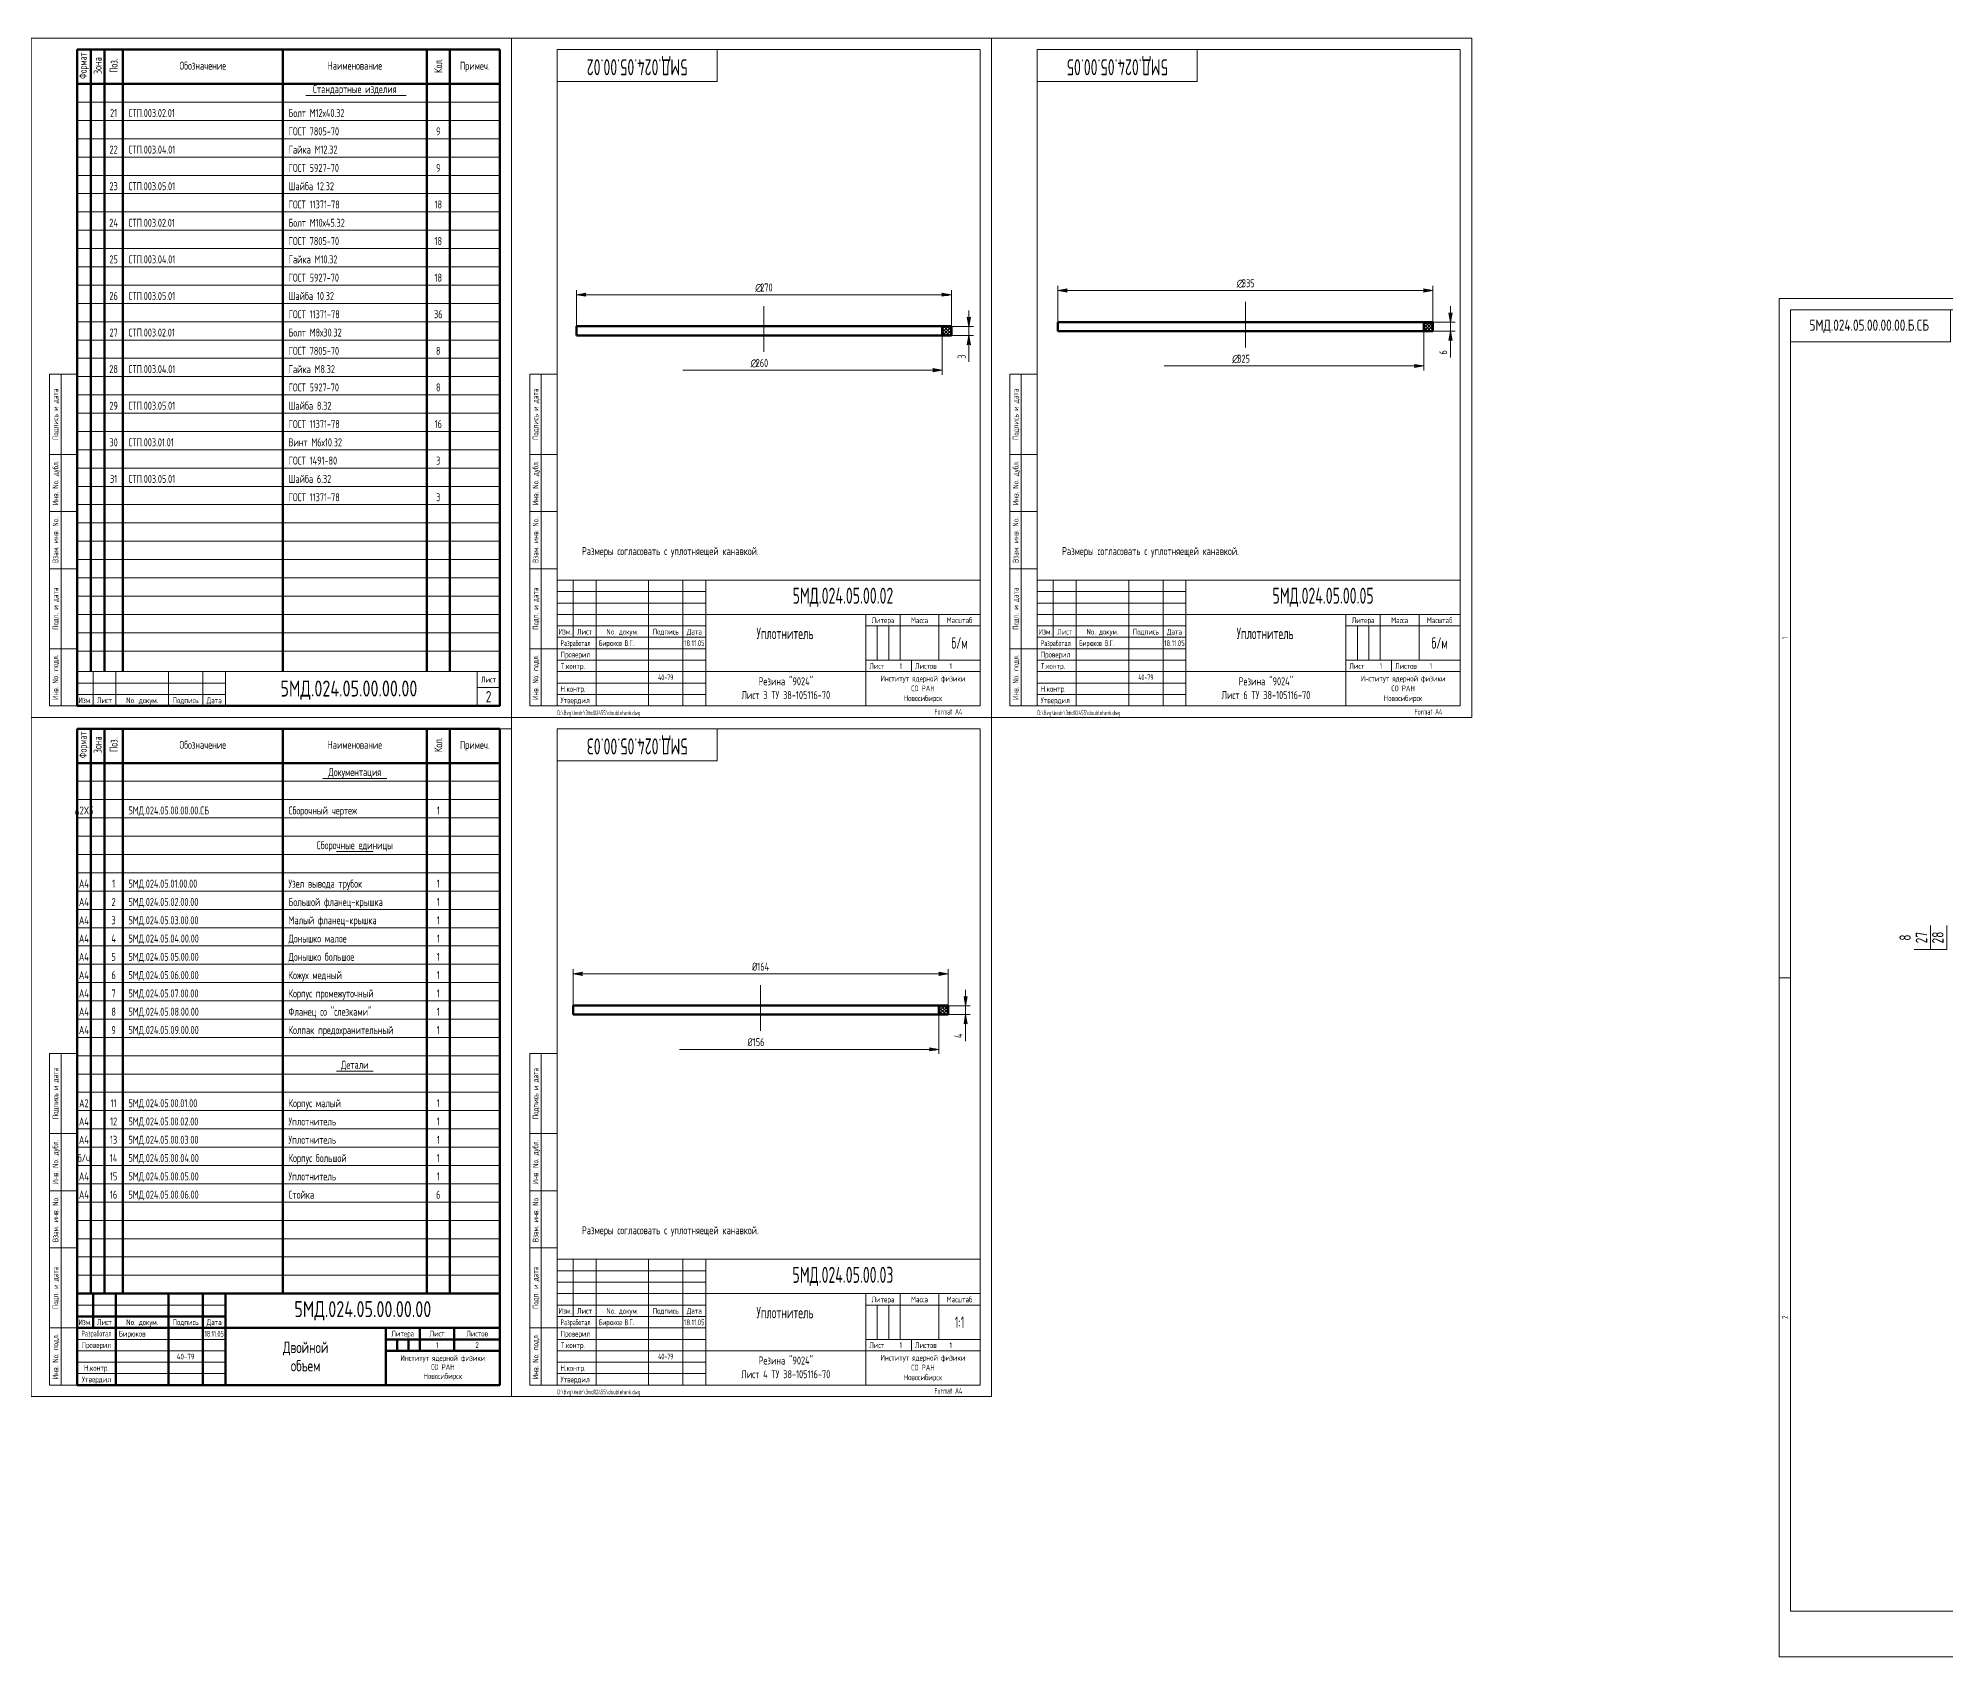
# Model space of a CAD drawing. Extents: x -414 to 4851, y -2165 to 1761.
# Drawn here: x 2169 to 3004, y -883 to -175 of the extents above; entities that cross this region are included whole.
import ezdxf
from ezdxf.enums import TextEntityAlignment as Align

# ---------------------------------------------------------------- set-up
doc = ezdxf.new("R2010")
doc.units = 0
doc.linetypes.add('S-P20', pattern=[27, 20, -3, 1, -3])
for name, color, linetype, lineweight in [('1', 9, 'CONTINUOUS', 20), ('2', 2, 'CONTINUOUS', 50), ('DIM', 4, 'CONTINUOUS', 20), ('HATCH', 5, 'CONTINUOUS', 20), ('TR', 3, 'CONTINUOUS', 20)]:
    doc.layers.add(name, color=color, linetype=linetype, lineweight=lineweight)
doc.styles.add('SIMPLEX', font='simplex.shx', dxfattribs={"width": 0.7})

# ---------------------------------------------------------------- blocks, each defined once
blk = doc.blocks.new('specif2')
at = {"layer": '1'}
for p, q in [((20, 269.01), (205, 269.01)), ((20, 261.01), (205, 261.01)), ((20, 253.01), (205, 253.01)), ((20, 245.01), (205, 245.01)), ((20, 237.01), (205, 237.01)), ((20, 229.01), (205, 229.01)), ((20, 221.01), (205, 221.01)), ((20, 213.01), (205, 213.01)), ((20, 205.01), (205, 205.01)), ((20, 197.01), (205, 197.01)), ((20, 189.01), (205, 189.01)), ((20, 181.01), (205, 181.01)), ((20, 173.01), (205, 173.01)), ((20, 165.01), (205, 165.01)), ((20, 157.01), (205, 157.01)), ((20, 149.01), (205, 149.01)), ((20, 141.01), (205, 141.01)), ((20, 133.01), (205, 133.01)), ((20, 125.01), (205, 125.01)), ((20, 117.01), (205, 117.01)), ((20, 109.01), (205, 109.01)), ((20, 101.01), (205, 101.01)), ((20, 93.01), (205, 93.01)), ((20, 85.01), (205, 85.01)), ((20, 77.01), (205, 77.01)), ((20, 69.01), (205, 69.01)), ((20, 61.01), (205, 61.01)), ((20, 53.01), (205, 53.01)), ((20, 53.01), (205, 53.01)), ((20, 45.01), (205, 45.01)), ((20, 37.01), (205, 37.01)), ((20, 29.01), (205, 29.01))]:
    blk.add_line(p, q, dxfattribs=at)
at = {"layer": '2'}
for p, q in [((20, 292), (205, 292)), ((20, 5), (20, 292)), ((26, 20), (26, 292)), ((32, 20), (32, 292)), ((40, 20), (40, 292)), ((110, 20), (110, 292)), ((173, 20), (173, 292)), ((183, 20), (183, 292)), ((205, 292), (205, 5)), ((205, 277.01), (20, 277.01)), ((205, 5), (20, 5))]:
    blk.add_line(p, q, dxfattribs=at)
at = {"layer": 'DIM', "color": 2}
for p, q in [((8, 5), (8, 150)), ((20, 150), (8, 150)), ((13, 5), (13, 150)), ((20, 115), (8, 115)), ((20, 90), (8, 90)), ((20, 65), (8, 65)), ((20, 30), (8, 30)), ((20, 20), (205, 20)), ((27, 20), (27, 5)), ((37, 20), (37, 5)), ((60, 20), (60, 5)), ((75, 20), (75, 5)), ((85, 20), (85, 5)), ((195, 20), (195, 5)), ((20, 10), (85, 10)), ((195, 13), (205, 13)), ((20, 5), (8, 5))]:
    blk.add_line(p, q, dxfattribs=at)
at = {"layer": 'DIM'}
blk.add_line((20, 15), (85, 15), dxfattribs=at)
blk.add_lwpolyline([(0, 0), (0, 297), (210, 297), (210, 0)], close=True, dxfattribs=at)
at = {"layer": 'DIM', "style": 'SIMPLEX', "width": 0.7}
blk.add_text('2', height=5, dxfattribs=at).set_placement((200, 9), align=Align.MIDDLE)
at = {"layer": 'TR', "style": 'SIMPLEX'}
for s, height, width, p in [('Формат', 3.36, 0.6, (23, 284.99)), ('Зона', 3.5, 0.7, (29, 284.99)), ('Поз.', 3.5, 0.7, (36, 284.99)), ('Кол.', 3.5, 0.7, (178, 284.99))]:
    blk.add_text(s, height=height, rotation=90, dxfattribs=dict(at, width=width)).set_placement(p, align=Align.MIDDLE)
at = {"layer": 'TR', "style": 'SIMPLEX', "width": 0.7}
for s, height, p in [('Обозначение', 3.5, (75, 284.99)), ('Наименование', 3.5, (141.5, 284.99)), ('Примеч.', 3.5, (194, 284.46)), ('Лист', 2.5, (200, 16.5))]:
    blk.add_text(s, height=height, dxfattribs=at).set_placement(p, align=Align.MIDDLE)
for s, p in [('Подпись и дата', (11.8, 132.5)), ('Инв. No. дубл.', (11.8, 102.5)), ('Взам. инв. No.', (11.8, 77.5)), ('Подп. и дата', (11.8, 47.5)), ('Инв. No. подл.', (11.8, 17.5))]:
    blk.add_text(s, height=2.5, rotation=90, dxfattribs=at).set_placement(p, align=Align.CENTER)
for s, p in [('Изм.', (23.5, 6.2)), ('Лист', (32, 6.2)), ('No. докум.', (48.5, 6.2)), ('Подпись', (67.5, 6.2)), ('Дата', (80, 6.2))]:
    blk.add_text(s, height=2.5, dxfattribs=at).set_placement(p, align=Align.CENTER)
blk = doc.blocks.new('SHTAMP1')
at = {"layer": 'DIM', "color": 2}
for p, q in [((-185, 55), (0, 55)), ((-185, 55), (-185, 0)), ((-178, 55), (-178, 30)), ((-168, 55), (-168, 0)), ((-145, 55), (-145, 0)), ((-130, 55), (-130, 0)), ((-120, 55), (-120, 0)), ((-185, 35), (-120, 35)), ((-120, 40), (0, 40)), ((-50, 40), (-50, 0)), ((-50, 35), (0, 35)), ((-35, 40), (-35, 20)), ((-18, 40), (-18, 20)), ((-185, 30), (-120, 30)), ((-50, 20), (0, 20)), ((-30, 20), (-30, 15)), ((-120, 15), (0, 15))]:
    blk.add_line(p, q, dxfattribs=at)
at = {"layer": 'DIM'}
for p, q in [((-185, 50), (-120, 50)), ((-185, 45), (-120, 45)), ((-185, 40), (-120, 40)), ((-45, 35), (-45, 20)), ((-40, 35), (-40, 20)), ((-185, 25), (-120, 25)), ((-185, 20), (-120, 20)), ((-185, 15), (-120, 15)), ((-185, 10), (-120, 10)), ((-185, 5), (-120, 5))]:
    blk.add_line(p, q, dxfattribs=at)
at = {"layer": 'DIM', "style": 'SIMPLEX', "width": 0.6}
blk.add_text('1', height=2.5, dxfattribs=at).set_placement((-35.18, 16.2))
at = {"layer": 'DIM', "style": 'SIMPLEX', "width": 0.6, "flags": 8}
blk.add_attdef('ОБОЗНАЧЕНИЕ2', text='', height=7, dxfattribs=at).set_placement((-117, 60), align=Align.MIDDLE)
at = {"layer": 'DIM', "style": 'SIMPLEX', "width": 0.6}
for tag, height, p in [('ОБОЗНАЧЕНИЕ', 7, (-60, 47.5)), ('МАСШТАБ', 5, (-9, 27.5))]:
    blk.add_attdef(tag, text='', height=height, dxfattribs=at).set_placement(p, align=Align.MIDDLE)
at = {"layer": 'DIM', "style": 'SIMPLEX', "width": 0.910843}
blk.add_attdef('ДАТА', text='', height=2.5, dxfattribs=at).set_placement((-129.5, 26.2), (-120.5, 26.2), align=Align.FIT)
at = {"layer": 'DIM', "style": 'SIMPLEX', "width": 0.6}
for tag, p in [('ЛИСТОВ', (-13.32, 16.2)), ('FORMAT', (-20, -3.8))]:
    blk.add_attdef(tag, p, '', height=2.5, dxfattribs=at)
blk.add_attdef('ТЕЛЕФОН', text='', height=2.5, dxfattribs=at).set_placement((-137.5, 12.5), align=Align.MIDDLE_CENTER)
at = {"layer": 'TR', "style": 'SIMPLEX', "width": 0.7}
for s, p in [('Изм.', (-181.5, 31.2)), ('Лист', (-173, 31.2)), ('No. докум.', (-156.5, 31.2)), ('Подпись', (-137.5, 31.2)), ('Дата', (-125, 31.2)), ('Литера', (-42.5, 36.2)), ('Масса', (-26.5, 36.2)), ('Масштаб', (-9, 36.2)), ('Институт ядерной физики', (-25, 10.7)), ('СО РАН', (-25, 6.42)), ('Новосибирск', (-25, 2.13))]:
    blk.add_text(s, height=2.5, dxfattribs=at).set_placement(p, align=Align.CENTER)
at = {"layer": 'TR', "style": 'SIMPLEX'}
for s, width, p in [('Разработал', 0.6, (-183.5, 26.2)), ('T.контр.', 0.7, (-183.5, 16.2)), ('Проверил', 0.7, (-183.5, 21.2)), ('Лист', 0.7, (-48.5, 16.2)), ('Листов', 0.7, (-28.5, 16.2)), ('Н.контр.', 0.7, (-183.5, 6.2)), ('Утвердил', 0.7, (-183.5, 1.2))]:
    blk.add_text(s, height=2.5, dxfattribs=dict(at, width=width)).set_placement(p)
at = {"layer": 'TR', "style": 'SIMPLEX', "width": 0.6}
for tag, height, p in [('НАИМЕНОВАНИЕ', 5, (-85.35, 29.2)), ('НАИМЕНОВАНИЕ2', 5, (-85.35, 21.2)), ('МАТЕРИАЛ', 3.5, (-85, 9)), ('СОРТАМЕНТ', 3.5, (-85, 3))]:
    blk.add_attdef(tag, text='', height=height, dxfattribs=at).set_placement(p, align=Align.CENTER)
for tag, p, height in [('РАЗРАБОТАЛ', (-166.7, 26.2), 2.5), ('ПРОВЕРИЛ', (-166.7, 21.2), 2.5), ('НОРМОКОНТРОЛЬ', (-166.7, 6.2), 2.5), ('УТВЕРДИЛ', (-166.7, 1.2), 2.5), ('ФАЙЛ', (-185, -4), 2)]:
    blk.add_attdef(tag, p, '', height=height, dxfattribs=at)
blk = doc.blocks.new('LEADR')
at = {"layer": 'DIM'}
for p, q in [((-1.17, 0.2), (0, 0)), ((-1, 0), (-1.17, 0.2)), ((0, 0), (-1.17, -0.2)), ((-0.44, 0.07), (-1.06, 0.07)), ((0, 0), (-1, 0)), ((-1.17, -0.2), (-1, 0)), ((-0.44, -0.08), (-1.06, -0.08))]:
    blk.add_line(p, q, dxfattribs=at)

msp = doc.modelspace()

# ---------------------------------------------------------------- hatches: boundary and pattern name
at = {"layer": 'HATCH'}
h = msp.add_hatch(dxfattribs=at)
h.set_pattern_fill('U', color=256, angle=45, style=0, double=1, pattern_type=0)
h.set_pattern_definition([(45, (-455.2241, -1809.6479), (-0.70710678, 0.70710678), []), (135, (-455.2241, -1809.6479), (-0.70710678, -0.70710678), [])])
h.paths.add_polyline_path([(2779.33, -298.9), (2775.33, -298.9), (2775.33, -302.9), (2779.33, -302.9)])
h = msp.add_hatch(dxfattribs=at)
h.set_pattern_fill('U', color=256, angle=45, style=0, double=1, pattern_type=0)
h.set_pattern_definition([(45, (-665.8409, -1811.4971), (-0.70710678, 0.70710678), []), (135, (-665.8409, -1811.4971), (-0.70710678, -0.70710678), [])])
h.paths.add_polyline_path([(2568.71, -300.75), (2564.71, -300.75), (2564.71, -304.75), (2568.71, -304.75)])
h = msp.add_hatch(dxfattribs=at)
h.set_pattern_fill('U', color=256, angle=45, style=0, double=1, pattern_type=0)
h.set_pattern_definition([(45, (-667.2586, -2108.4971), (-0.70710678, 0.70710678), []), (135, (-667.2586, -2108.4971), (-0.70710678, -0.70710678), [])])
h.paths.add_polyline_path([(2567.29, -597.75), (2563.29, -597.75), (2563.29, -601.75), (2567.29, -601.75)])

# ---------------------------------------------------------------- linework, layer by layer
at = {"layer": '1', "linetype": 'S-P20'}
for p, q in [((2486.71, -291.91), (2486.71, -313.26)), ((2697.33, -290.06), (2697.33, -311.41)), ((2485.29, -588.91), (2485.29, -610.26))]:
    msp.add_line(p, q, dxfattribs=at)
at = {"layer": '1'}
for p, q in [((2186.29, -499.74), (2371.29, -499.74)), ((2186.29, -507.74), (2371.29, -507.74)), ((2186.29, -515.74), (2371.29, -515.74)), ((2186.29, -523.74), (2371.29, -523.74)), ((2186.29, -531.74), (2371.29, -531.74)), ((2186.29, -539.74), (2371.29, -539.74)), ((2186.29, -547.74), (2371.29, -547.74)), ((2186.29, -555.74), (2371.29, -555.74)), ((2186.29, -563.74), (2371.29, -563.74)), ((2186.29, -571.74), (2371.29, -571.74)), ((2186.29, -579.74), (2371.29, -579.74)), ((2186.29, -587.74), (2371.29, -587.74)), ((2186.29, -595.74), (2371.29, -595.74)), ((2186.29, -603.74), (2371.29, -603.74)), ((2186.29, -611.74), (2371.29, -611.74)), ((2186.29, -619.74), (2371.29, -619.74)), ((2186.29, -627.74), (2371.29, -627.74)), ((2186.29, -635.74), (2371.29, -635.74)), ((2186.29, -643.74), (2371.29, -643.74)), ((2186.29, -651.74), (2371.29, -651.74)), ((2186.29, -659.74), (2371.29, -659.74)), ((2186.29, -667.74), (2371.29, -667.74)), ((2186.29, -675.74), (2371.29, -675.74)), ((2186.29, -683.74), (2371.29, -683.74)), ((2186.29, -691.74), (2371.29, -691.74)), ((2186.29, -699.74), (2371.29, -699.74)), ((2186.29, -707.74), (2371.29, -707.74)), ((2186.29, -715.74), (2371.29, -715.74)), ((2251.29, -728.76), (2186.29, -728.76)), ((2251.29, -743.76), (2186.29, -743.76)), ((2186.29, -748.76), (2251.29, -748.76)), ((2251.29, -753.76), (2186.29, -753.76)), ((2186.29, -758.76), (2251.29, -758.76))]:
    msp.add_line(p, q, dxfattribs=at)
at = {"layer": '2'}
for p, q in [((2615.33, -298.9), (2779.33, -298.9)), ((2615.33, -298.9), (2615.33, -302.9)), ((2775.33, -298.9), (2775.33, -302.9)), ((2779.33, -298.9), (2779.33, -302.9)), ((2404.71, -300.75), (2568.71, -300.75)), ((2404.71, -300.75), (2404.71, -304.75)), ((2404.71, -304.75), (2568.71, -304.75)), ((2564.71, -300.75), (2564.71, -304.75)), ((2568.71, -300.75), (2568.71, -304.75)), ((2615.33, -302.9), (2779.33, -302.9)), ((2186.29, -476.76), (2371.29, -476.76)), ((2186.29, -763.76), (2186.29, -476.76)), ((2192.29, -723.76), (2192.29, -476.76)), ((2198.29, -723.76), (2198.29, -476.76)), ((2206.29, -723.76), (2206.29, -476.76)), ((2276.29, -723.76), (2276.29, -476.76)), ((2339.29, -723.76), (2339.29, -476.76)), ((2349.29, -723.76), (2349.29, -476.76)), ((2371.29, -476.76), (2371.29, -763.76)), ((2371.29, -491.74), (2186.29, -491.74)), ((2403.29, -597.75), (2567.29, -597.75)), ((2403.29, -597.75), (2403.29, -601.75)), ((2563.29, -597.75), (2563.29, -601.75)), ((2567.29, -597.75), (2567.29, -601.75)), ((2403.29, -601.75), (2567.29, -601.75)), ((2371.29, -723.76), (2186.29, -723.76)), ((2193.29, -723.76), (2193.29, -738.76)), ((2203.29, -723.76), (2203.29, -763.76)), ((2226.29, -763.76), (2226.29, -723.76)), ((2241.29, -723.76), (2241.29, -763.76)), ((2251.29, -763.76), (2251.29, -723.76)), ((2186.29, -733.76), (2251.29, -733.76)), ((2371.29, -738.76), (2186.29, -738.76)), ((2321.29, -763.76), (2321.29, -738.76)), ((2336.29, -748.76), (2336.29, -738.76)), ((2351.29, -748.76), (2351.29, -738.76)), ((2371.29, -743.76), (2321.29, -743.76)), ((2371.29, -748.76), (2321.29, -748.76)), ((2326.29, -743.76), (2326.29, -748.76)), ((2331.29, -748.76), (2331.29, -743.76)), ((2371.29, -763.76), (2186.29, -763.76))]:
    msp.add_line(p, q, dxfattribs=at)
at = {"layer": 'DIM'}
for p, q in [((2286.33, -199.76), (2330.26, -199.76)), ((2615.33, -298.9), (2615.33, -283.09)), ((2779.33, -298.9), (2779.33, -283.09)), ((2404.71, -300.75), (2404.71, -284.94)), ((2408.21, -286.94), (2565.21, -286.94)), ((2568.71, -300.75), (2568.71, -284.94)), ((2618.83, -285.09), (2775.83, -285.09)), ((2787, -295.52), (2787, -292.02)), ((2576.38, -297.37), (2576.38, -293.87)), ((2779.33, -299.02), (2789, -299.02)), ((2787, -299.02), (2787, -302.9)), ((2564.71, -304.75), (2564.71, -321.95)), ((2568.71, -300.87), (2578.38, -300.87)), ((2568.71, -304.75), (2578.38, -304.75)), ((2576.38, -300.87), (2576.38, -304.75)), ((2576.38, -308.25), (2576.38, -316.3)), ((2775.33, -302.9), (2775.33, -320.1)), ((2779.33, -302.9), (2789, -302.9)), ((2787, -306.4), (2787, -314.45)), ((2561.21, -319.95), (2451.2, -319.95)), ((2771.83, -318.1), (2661.82, -318.1)), ((2376.29, -476.76), (2371.29, -476.76)), ((2293.79, -498.44), (2321.79, -498.44)), ((2299.79, -530.44), (2315.79, -530.44)), ((2403.29, -597.75), (2403.29, -581.94)), ((2406.79, -583.94), (2563.79, -583.94)), ((2567.29, -597.75), (2567.29, -581.94)), ((2574.96, -594.37), (2574.96, -590.87)), ((2935.76, -585.6), (2930.76, -585.6)), ((2567.29, -597.87), (2576.96, -597.87)), ((2574.96, -597.87), (2574.96, -601.75)), ((2563.29, -601.75), (2563.29, -618.95)), ((2567.29, -601.75), (2576.96, -601.75)), ((2574.96, -605.25), (2574.96, -613.3)), ((2559.79, -616.95), (2449.78, -616.95)), ((2299.79, -626.44), (2315.79, -626.44))]:
    msp.add_line(p, q, dxfattribs=at)
at = {"layer": 'DIM', "color": 2}
for p, q in [((2384.29, -466.76), (2384.29, -321.76)), ((2396.29, -321.76), (2384.29, -321.76)), ((2389.29, -466.76), (2389.29, -321.76)), ((2594.29, -466.76), (2594.29, -321.76)), ((2606.29, -321.76), (2594.29, -321.76)), ((2599.29, -466.76), (2599.29, -321.76)), ((2396.29, -356.76), (2384.29, -356.76)), ((2606.29, -356.76), (2594.29, -356.76)), ((2396.29, -381.76), (2384.29, -381.76)), ((2606.29, -381.76), (2594.29, -381.76)), ((2396.29, -406.76), (2384.29, -406.76)), ((2606.29, -406.76), (2594.29, -406.76)), ((2396.29, -441.76), (2384.29, -441.76)), ((2606.29, -441.76), (2594.29, -441.76)), ((2396.29, -466.76), (2384.29, -466.76)), ((2396.29, -466.76), (2384.29, -466.76)), ((2606.29, -466.76), (2594.29, -466.76)), ((2606.29, -466.76), (2594.29, -466.76)), ((2174.29, -763.76), (2174.29, -618.76)), ((2186.29, -618.76), (2174.29, -618.76)), ((2179.29, -763.76), (2179.29, -618.76)), ((2384.29, -763.76), (2384.29, -618.76)), ((2396.29, -618.76), (2384.29, -618.76)), ((2389.29, -763.76), (2389.29, -618.76)), ((2186.29, -653.76), (2174.29, -653.76)), ((2396.29, -653.76), (2384.29, -653.76)), ((2186.29, -678.76), (2174.29, -678.76)), ((2396.29, -678.76), (2384.29, -678.76)), ((2186.29, -703.76), (2174.29, -703.76)), ((2396.29, -703.76), (2384.29, -703.76)), ((2186.29, -738.76), (2174.29, -738.76)), ((2396.29, -738.76), (2384.29, -738.76)), ((2186.29, -763.76), (2174.29, -763.76)), ((2396.29, -763.76), (2384.29, -763.76)), ((2396.29, -763.76), (2384.29, -763.76))]:
    msp.add_line(p, q, dxfattribs=at)
at = {"layer": 'DIM'}
for points in [[(2376.29, -471.76), (2376.29, -174.76), (2586.29, -174.76), (2586.29, -471.76)], [(2586.29, -471.76), (2586.29, -174.76), (2796.29, -174.76), (2796.29, -471.76)], [(3981.76, -882.6), (2930.76, -882.6), (2930.76, -288.6), (3981.76, -288.6)], [(2166.29, -768.76), (2166.29, -471.76), (2376.29, -471.76), (2376.29, -768.76)], [(2376.29, -768.76), (2376.29, -471.76), (2586.29, -471.76), (2586.29, -768.76)]]:
    msp.add_lwpolyline(points, close=True, dxfattribs=at)
at = {"layer": 'DIM', "color": 2}
for points in [[(2396.29, -466.76), (2396.29, -179.76), (2581.29, -179.76), (2581.29, -466.76)], [(2606.29, -466.76), (2606.29, -179.76), (2791.29, -179.76), (2791.29, -466.76)], [(3976.76, -862.6), (2935.76, -862.6), (2935.76, -293.6), (3976.76, -293.6)], [(2396.29, -763.76), (2396.29, -476.76), (2581.29, -476.76), (2581.29, -763.76)]]:
    msp.add_lwpolyline(points, close=True, dxfattribs=at)
for points in [[(2396.29, -193.76), (2466.29, -193.76), (2466.29, -179.76)], [(2606.29, -193.76), (2676.29, -193.76), (2676.29, -179.76)], [(2935.76, -307.6), (3005.76, -307.6), (3005.76, -293.6)], [(2396.29, -490.76), (2466.29, -490.76), (2466.29, -476.76)]]:
    msp.add_lwpolyline(points, dxfattribs=at)
at = {"layer": 'DIM', "flags": 128}
msp.add_lwpolyline([(3097.01, -591.4, 0.5, 0.5, 458.365509), (3097.01, -591.4, 0, 0, 0), (2989.77, -573.32, 0, 0, 0), (2989.77, -562.82, 0, 0, 0)], format="xyseb", dxfattribs=at)
for points in [[(2989.77, -573.32), (2996.92, -573.32), (2996.92, -562.82)], [(2996.92, -573.32), (3004.07, -573.32), (3004.07, -562.82)]]:
    msp.add_lwpolyline(points, dxfattribs=at)

# ---------------------------------------------------------------- block references
at = {"layer": 'DIM'}
ref = msp.add_blockref('SHTAMP1', (2581.29, -466.76), dxfattribs=at)
ref.add_attrib('ФАЙЛ', 'D:\\Bvg\\kedr\\3md02455\\doubletank.dwg', (2396.29, -470.76), dxfattribs={"layer": 'TR', "height": 2, "style": 'SIMPLEX', "width": 0.6})
ref.add_attrib('РАЗРАБОТАЛ', 'Бирюков В.Г.', (2414.59, -440.56), dxfattribs={"layer": 'TR', "height": 2.5, "style": 'SIMPLEX', "width": 0.6})
ref.add_attrib('ТЕЛЕФОН', '40-79', dxfattribs={"height": 2.5, "style": 'SIMPLEX', "width": 0.6}).set_placement((2443.79, -454.26), align=Align.MIDDLE_CENTER)
ref.add_attrib('ДАТА', '18.11.05', dxfattribs={"height": 2.5, "style": 'SIMPLEX', "width": 0.619672}).set_placement((2451.79, -440.56), (2460.79, -440.56), align=Align.FIT)
ref.add_attrib('ОБОЗНАЧЕНИЕ', '5МД.024.05.00.02', dxfattribs={"height": 7, "style": 'SIMPLEX', "width": 0.6}).set_placement((2521.29, -419.26), align=Align.MIDDLE)
ref.add_attrib('МАСШТАБ', 'б/м', dxfattribs={"height": 5, "style": 'SIMPLEX', "width": 0.6}).set_placement((2572.29, -439.26), align=Align.MIDDLE)
ref.add_attrib('НАИМЕНОВАНИЕ', 'Уплотнитель', dxfattribs={"layer": 'TR', "height": 5, "style": 'SIMPLEX', "width": 0.6}).set_placement((2495.94, -437.56), align=Align.CENTER)
ref.add_attrib('МАТЕРИАЛ', 'Резина "9024"', dxfattribs={"layer": 'TR', "height": 3.5, "style": 'SIMPLEX', "width": 0.6}).set_placement((2496.29, -457.76), align=Align.CENTER)
ref.add_attrib('СОРТАМЕНТ', 'Лист 3 ТУ 38-105116-70', dxfattribs={"layer": 'TR', "height": 3.5, "style": 'SIMPLEX', "width": 0.6}).set_placement((2496.29, -463.76), align=Align.CENTER)
ref.add_attrib('ЛИСТОВ', '1', (2567.96, -450.56), dxfattribs={"height": 2.5, "style": 'SIMPLEX', "width": 0.6})
ref.add_attrib('FORMAT', 'Format A4', (2561.29, -470.56), dxfattribs={"height": 2.5, "style": 'SIMPLEX', "width": 0.6})
ref.add_attrib('ОБОЗНАЧЕНИЕ2', '5МД.024.05.00.02', dxfattribs={"height": 7, "rotation": 180, "style": 'SIMPLEX', "width": 0.6, "flags": 8}).set_placement((2431.29, -186.76), align=Align.MIDDLE)
ref = msp.add_blockref('SHTAMP1', (2791.29, -466.76), dxfattribs=at)
ref.add_attrib('ФАЙЛ', 'D:\\Bvg\\kedr\\3md02455\\doubletank.dwg', (2606.29, -470.76), dxfattribs={"layer": 'TR', "height": 2, "style": 'SIMPLEX', "width": 0.6})
ref.add_attrib('РАЗРАБОТАЛ', 'Бирюков В.Г.', (2624.59, -440.56), dxfattribs={"layer": 'TR', "height": 2.5, "style": 'SIMPLEX', "width": 0.6})
ref.add_attrib('ТЕЛЕФОН', '40-79', dxfattribs={"height": 2.5, "style": 'SIMPLEX', "width": 0.6}).set_placement((2653.79, -454.26), align=Align.MIDDLE_CENTER)
ref.add_attrib('ДАТА', '18.11.05', dxfattribs={"height": 2.5, "style": 'SIMPLEX', "width": 0.619672}).set_placement((2661.79, -440.56), (2670.79, -440.56), align=Align.FIT)
ref.add_attrib('ОБОЗНАЧЕНИЕ', '5МД.024.05.00.05', dxfattribs={"height": 7, "style": 'SIMPLEX', "width": 0.6}).set_placement((2731.29, -419.26), align=Align.MIDDLE)
ref.add_attrib('МАСШТАБ', 'б/м', dxfattribs={"height": 5, "style": 'SIMPLEX', "width": 0.6}).set_placement((2782.29, -439.26), align=Align.MIDDLE)
ref.add_attrib('НАИМЕНОВАНИЕ', 'Уплотнитель', dxfattribs={"layer": 'TR', "height": 5, "style": 'SIMPLEX', "width": 0.6}).set_placement((2705.94, -437.56), align=Align.CENTER)
ref.add_attrib('МАТЕРИАЛ', 'Резина "9024"', dxfattribs={"layer": 'TR', "height": 3.5, "style": 'SIMPLEX', "width": 0.6}).set_placement((2706.29, -457.76), align=Align.CENTER)
ref.add_attrib('СОРТАМЕНТ', 'Лист 6 ТУ 38-105116-70', dxfattribs={"layer": 'TR', "height": 3.5, "style": 'SIMPLEX', "width": 0.6}).set_placement((2706.29, -463.76), align=Align.CENTER)
ref.add_attrib('ЛИСТОВ', '1', (2777.96, -450.56), dxfattribs={"height": 2.5, "style": 'SIMPLEX', "width": 0.6})
ref.add_attrib('FORMAT', 'Format A4', (2771.29, -470.56), dxfattribs={"height": 2.5, "style": 'SIMPLEX', "width": 0.6})
ref.add_attrib('ОБОЗНАЧЕНИЕ2', '5МД.024.05.00.05', dxfattribs={"height": 7, "rotation": 180, "style": 'SIMPLEX', "width": 0.6, "flags": 8}).set_placement((2641.29, -186.76), align=Align.MIDDLE)
at = {"layer": 'DIM', "xscale": 3.5, "yscale": 3.5, "zscale": 3.5}
for p, rotation in [((2404.71, -286.94), 180), ((2615.33, -285.09), 180), ((2576.38, -300.87), 270), ((2787, -299.02), 270), ((2576.38, -304.75), 90), ((2787, -302.9), 90), ((2403.29, -583.94), 180), ((2574.96, -597.87), 270), ((2574.96, -601.75), 90)]:
    msp.add_blockref('LEADR', p, dxfattribs=dict(at, rotation=rotation))
for p in [(2568.71, -286.94), (2779.33, -285.09), (2564.71, -319.95), (2775.33, -318.1), (2567.29, -583.94), (2563.29, -616.95)]:
    msp.add_blockref('LEADR', p, dxfattribs=at)
at = {"layer": 'DIM'}
ref = msp.add_blockref('SHTAMP1', (2581.29, -763.76), dxfattribs=at)
ref.add_attrib('ФАЙЛ', 'D:\\Bvg\\kedr\\3md02455\\doubletank.dwg', (2396.29, -767.76), dxfattribs={"layer": 'TR', "height": 2, "style": 'SIMPLEX', "width": 0.6})
ref.add_attrib('РАЗРАБОТАЛ', 'Бирюков В.Г.', (2414.59, -737.56), dxfattribs={"layer": 'TR', "height": 2.5, "style": 'SIMPLEX', "width": 0.6})
ref.add_attrib('ТЕЛЕФОН', '40-79', dxfattribs={"height": 2.5, "style": 'SIMPLEX', "width": 0.6}).set_placement((2443.79, -751.26), align=Align.MIDDLE_CENTER)
ref.add_attrib('ДАТА', '18.11.05', dxfattribs={"height": 2.5, "style": 'SIMPLEX', "width": 0.619672}).set_placement((2451.79, -737.56), (2460.79, -737.56), align=Align.FIT)
ref.add_attrib('ОБОЗНАЧЕНИЕ', '5МД.024.05.00.03', dxfattribs={"height": 7, "style": 'SIMPLEX', "width": 0.6}).set_placement((2521.29, -716.26), align=Align.MIDDLE)
ref.add_attrib('МАСШТАБ', '1:1', dxfattribs={"height": 5, "style": 'SIMPLEX', "width": 0.6}).set_placement((2572.29, -736.26), align=Align.MIDDLE)
ref.add_attrib('НАИМЕНОВАНИЕ', 'Уплотнитель', dxfattribs={"layer": 'TR', "height": 5, "style": 'SIMPLEX', "width": 0.6}).set_placement((2495.94, -734.56), align=Align.CENTER)
ref.add_attrib('МАТЕРИАЛ', 'Резина "9024"', dxfattribs={"layer": 'TR', "height": 3.5, "style": 'SIMPLEX', "width": 0.6}).set_placement((2496.29, -754.76), align=Align.CENTER)
ref.add_attrib('СОРТАМЕНТ', 'Лист 4 ТУ 38-105116-70', dxfattribs={"layer": 'TR', "height": 3.5, "style": 'SIMPLEX', "width": 0.6}).set_placement((2496.29, -760.76), align=Align.CENTER)
ref.add_attrib('ЛИСТОВ', '1', (2567.96, -747.56), dxfattribs={"height": 2.5, "style": 'SIMPLEX', "width": 0.6})
ref.add_attrib('FORMAT', 'Format A4', (2561.29, -767.56), dxfattribs={"height": 2.5, "style": 'SIMPLEX', "width": 0.6})
ref.add_attrib('ОБОЗНАЧЕНИЕ2', '5МД.024.05.00.03', dxfattribs={"height": 7, "rotation": 180, "style": 'SIMPLEX', "width": 0.6, "flags": 8}).set_placement((2431.29, -483.76), align=Align.MIDDLE)
at = {"layer": 'HATCH'}
msp.add_blockref('specif2', (2166.29, -471.76), dxfattribs=at)

# ---------------------------------------------------------------- texts
at = {"layer": 'DIM', "style": 'SIMPLEX', "width": 0.7}
for s, p in [('21', (2202.29, -209.24)), ('9', (2344.29, -217.24)), ('22', (2202.29, -225.24)), ('9', (2344.29, -233.24)), ('23', (2202.29, -241.24)), ('18', (2344.29, -249.24)), ('24', (2202.29, -257.24)), ('18', (2344.29, -265.24)), ('25', (2202.29, -273.24)), ('18', (2344.29, -281.24)), ('26', (2202.29, -289.24)), ('36', (2344.29, -297.24)), ('27', (2202.29, -305.24)), ('8', (2344.29, -313.24)), ('28', (2202.29, -321.24)), ('29', (2202.29, -337.24)), ('8', (2344.29, -329.24)), ('16', (2344.29, -345.24)), ('30', (2202.29, -353.24)), ('3', (2344.29, -361.24)), ('31', (2202.29, -369.24)), ('3', (2344.29, -377.24)), ('1', (2344.29, -514.24)), ('А4', (2189.29, -546.24)), ('1', (2202.29, -546.24)), ('1', (2344.29, -546.24)), ('А4', (2189.29, -554.24)), ('А4', (2189.29, -562.24)), ('3', (2202.29, -562.24)), ('2', (2202.29, -554.24)), ('1', (2344.29, -554.24)), ('1', (2344.29, -562.24)), ('А4', (2189.29, -570.24)), ('4', (2202.29, -570.24)), ('1', (2344.29, -570.24)), ('А4', (2189.29, -578.24)), ('5', (2202.29, -578.24)), ('1', (2344.29, -578.24)), ('А4', (2189.29, -586.24)), ('6', (2202.29, -586.24)), ('1', (2344.29, -586.24)), ('А4', (2189.29, -594.24)), ('7', (2202.29, -594.24)), ('1', (2344.29, -594.24)), ('А4', (2189.29, -602.24)), ('8', (2202.29, -602.24)), ('1', (2344.29, -602.24)), ('А4', (2189.29, -610.24)), ('9', (2202.29, -610.24)), ('1', (2344.29, -610.24)), ('А2', (2189.29, -642.24)), ('11', (2202.29, -642.24)), ('1', (2344.29, -642.24)), ('А4', (2189.29, -650.24)), ('12', (2202.29, -650.24)), ('1', (2344.29, -650.24)), ('А4', (2189.29, -658.24)), ('13', (2202.29, -658.24)), ('1', (2344.29, -658.24)), ('б/ч', (2189.29, -666.24)), ('14', (2202.29, -666.24)), ('1', (2344.29, -666.24)), ('А4', (2189.29, -674.24)), ('15', (2202.29, -674.24)), ('1', (2344.29, -674.24)), ('А4', (2189.29, -682.24)), ('16', (2202.29, -682.24)), ('6', (2344.29, -682.24))]:
    msp.add_text(s, height=3.5, dxfattribs=at).set_placement(p, align=Align.CENTER)
for s, p in [('∅', (2482.91, -285.54)), ('270', (2485.13, -285.54)), ('∅', (2693.55, -283.69)), ('335', (2695.77, -283.69)), ('∅', (2480.91, -318.55)), ('260', (2483.13, -318.55)), ('∅', (2691.55, -316.7)), ('325', (2693.77, -316.7)), ('5МД.024.05.00.00.00.СБ', (2208.79, -514.24)), ('5МД.024.05.01.00.00 ', (2208.79, -546.24)), ('5МД.024.05.02.00.00', (2208.79, -554.24)), ('5МД.024.05.03.00.00 ', (2208.79, -562.24)), ('5МД.024.05.04.00.00', (2208.79, -570.24)), ('5МД.024.05.05.00.00 ', (2208.79, -578.24)), ('5МД.024.05.06.00.00', (2208.79, -586.24)), ('5МД.024.05.07.00.00 ', (2208.79, -594.24)), ('5МД.024.05.08.00.00', (2208.79, -602.24)), ('5МД.024.05.09.00.00 ', (2208.79, -610.24)), ('5МД.024.05.00.01.00 ', (2208.79, -642.24)), ('5МД.024.05.00.02.00', (2208.79, -650.24)), ('5МД.024.05.00.03.00 ', (2208.79, -658.24)), ('5МД.024.05.00.04.00', (2208.79, -666.24)), ('5МД.024.05.00.05.00 ', (2208.79, -674.24)), ('5МД.024.05.00.06.00', (2208.79, -682.24))]:
    msp.add_text(s, height=3.5, dxfattribs=at).set_placement(p)
for s, height, p in [('5МД.024.05.00.00.00.Б.СБ', 4.9, (2970.18, -300.77)), ('5МД.024.05.00.00.00', 7, (2305.2, -459.86)), ('5МД.024.05.00.00.00', 7, (2311.29, -731.26)), ('1', 2.5, (2343.79, -746.26)), ('2', 2.5, (2361.29, -746.26))]:
    msp.add_text(s, height=height, dxfattribs=at).set_placement(p, align=Align.MIDDLE)
for s, p in [('3', (2574.98, -314.92)), ('6', (2785.59, -313.11))]:
    msp.add_text(s, height=3.5, rotation=90, dxfattribs=at).set_placement(p)
for s, height, p in [('Подпись и дата', 2.5, (2388.09, -339.26)), ('Подпись и дата', 2.5, (2598.09, -339.26)), ('Инв. No. дубл.', 2.5, (2388.09, -369.26)), ('Инв. No. дубл.', 2.5, (2598.09, -369.26)), ('Взам. инв. No.', 2.5, (2388.09, -394.26)), ('Взам. инв. No.', 2.5, (2598.09, -394.26)), ('Подп. и дата', 2.5, (2388.09, -424.26)), ('Подп. и дата', 2.5, (2598.09, -424.26)), ('1', 2.5, (2934.56, -437.1)), ('Инв. No. подл.', 2.5, (2388.09, -454.26)), ('Инв. No. подл.', 2.5, (2598.09, -454.26)), ('8', 5, (2988.37, -568.07)), ('27', 5, (2995.52, -568.07)), ('28', 5, (3002.67, -568.07)), ('Подпись и дата', 2.5, (2388.09, -636.26)), ('Инв. No. дубл.', 2.5, (2388.09, -666.26)), ('Взам. инв. No.', 2.5, (2388.09, -691.26)), ('Подп. и дата', 2.5, (2388.09, -721.26)), ('2', 2.5, (2934.56, -734.1)), ('Инв. No. подл.', 2.5, (2388.09, -751.26))]:
    msp.add_text(s, height=height, rotation=90, dxfattribs=at).set_placement(p, align=Align.CENTER)
at = {"layer": 'DIM', "style": 'SIMPLEX', "width": 0.578361}
msp.add_text('18.11.05', height=2.5, dxfattribs=at).set_placement((2242.09, -742.56), (2250.49, -742.56), align=Align.FIT)
at = {"layer": 'DIM', "char_height": 3.5, "attachment_point": 5, "style": 'SIMPLEX'}
for s, insert in [('\\A1;%%c164', (2485.29, -580.79)), ('\\A1;%%c156', (2483.29, -613.8))]:
    msp.add_mtext(s, dxfattribs=dict(at, insert=insert))
at = {"layer": 'DIM', "insert": (2571.81, -611.02), "char_height": 3.5, "attachment_point": 5, "rotation": 90, "style": 'SIMPLEX'}
msp.add_mtext('\\A1;4', dxfattribs=at)
at = {"layer": 'TR', "style": 'SIMPLEX'}
for s, height, width, p in [('Стандартные изделия', 3.5, 0.7, (2307.79, -198.76)), ('Документация', 3.5, 0.7, (2307.79, -497.44)), ('А2X5', 3.5, 0.7, (2189.29, -514.24)), ('Сборочные единицы', 3.5, 0.7, (2307.79, -529.44)), ('Детали', 3.5, 0.7, (2307.79, -625.44)), ('Изм.', 2.5, 0.7, (2189.79, -737.51)), ('Разработал', 2.5, 0.6, (2194.79, -742.51)), ('Лист', 2.5, 0.7, (2198.29, -737.51)), ('No. докум.', 2.5, 0.7, (2214.79, -737.51)), ('Подпись', 2.5, 0.7, (2233.79, -737.51)), ('Дата', 2.5, 0.7, (2246.29, -737.51)), ('Проверил', 2.5, 0.7, (2194.79, -747.51)), ('40-79', 2.5, 0.7, (2233.79, -752.56)), ('Двойной', 5, 0.7, (2286.29, -749.76)), ('Институт ядерной физики', 2.5, 0.7, (2346.31, -753.19)), ('Н.контр.', 2.5, 0.7, (2194.79, -757.51)), ('объем', 5, 0.7, (2286.29, -757.76)), ('Новосибирск', 2.5, 0.7, (2346.31, -761.05)), ('СО РАН', 2.5, 0.7, (2346.31, -757.12)), ('Утвердил', 2.5, 0.7, (2194.79, -762.51))]:
    msp.add_text(s, height=height, dxfattribs=dict(at, width=width)).set_placement(p, align=Align.CENTER)
at = {"layer": 'TR', "style": 'SIMPLEX', "width": 0.7}
for s, height, p in [('СТП.003.02.01', 3.5, (2208.79, -209.24)), ('Болт M12х40.32', 3.5, (2278.79, -209.24)), ('ГОСТ 7805-70', 3.5, (2278.79, -217.24)), ('СТП.003.04.01', 3.5, (2208.79, -225.24)), ('Гайка M12.32', 3.5, (2278.79, -225.24)), ('ГОСТ 5927-70', 3.5, (2278.79, -233.24)), ('СТП.003.05.01', 3.5, (2208.79, -241.24)), ('Шайба 12.32', 3.5, (2278.79, -241.24)), ('ГОСТ 11371-78', 3.5, (2278.79, -249.24)), ('СТП.003.02.01', 3.5, (2208.79, -257.24)), ('Болт M10х45.32', 3.5, (2278.79, -257.24)), ('ГОСТ 7805-70', 3.5, (2278.79, -265.24)), ('СТП.003.04.01', 3.5, (2208.79, -273.24)), ('Гайка M10.32', 3.5, (2278.79, -273.24)), ('ГОСТ 5927-70', 3.5, (2278.79, -281.24)), ('СТП.003.05.01', 3.5, (2208.79, -289.24)), ('Шайба 10.32', 3.5, (2278.79, -289.24)), ('ГОСТ 11371-78', 3.5, (2278.79, -297.24)), ('СТП.003.02.01', 3.5, (2208.79, -305.24)), ('Болт M8х30.32', 3.5, (2278.79, -305.24)), ('ГОСТ 7805-70', 3.5, (2278.79, -313.24)), ('СТП.003.04.01', 3.5, (2208.79, -321.24)), ('Гайка M8.32', 3.5, (2278.79, -321.24)), ('СТП.003.05.01', 3.5, (2208.79, -337.24)), ('ГОСТ 5927-70', 3.5, (2278.79, -329.24)), ('Шайба 8.32', 3.5, (2278.79, -337.24)), ('ГОСТ 11371-78', 3.5, (2278.79, -345.24)), ('СТП.003.01.01', 3.5, (2208.79, -353.24)), ('Винт M6х10.32', 3.5, (2278.79, -353.24)), ('ГОСТ 1491-80', 3.5, (2278.79, -361.24)), ('СТП.003.05.01', 3.5, (2208.79, -369.24)), ('Шайба 6.32', 3.5, (2278.79, -369.24)), ('ГОСТ 11371-78', 3.5, (2278.79, -377.24)), ('Сборочный чертеж', 3.5, (2278.79, -514.24)), ('Узел вывода трубок', 3.5, (2278.79, -546.24)), ('Малый фланец-крышка', 3.5, (2278.79, -562.24)), ('Большой фланец-крышка', 3.5, (2278.79, -554.24)), ('Донышко малое', 3.5, (2278.79, -570.24)), ('Донышко большое', 3.5, (2278.79, -578.24)), ('Кожух медный', 3.5, (2278.79, -586.24)), ('Корпус промежуточный', 3.5, (2278.79, -594.24)), ('Фланец со "слезками"', 3.5, (2278.79, -602.24)), ('Колпак предохранительный', 3.5, (2278.79, -610.24)), ('Корпус малый', 3.5, (2278.79, -642.24)), ('Уплотнитель', 3.5, (2278.79, -650.24)), ('Уплотнитель', 3.5, (2278.79, -658.24)), ('Корпус большой', 3.5, (2278.79, -666.24)), ('Уплотнитель', 3.5, (2278.79, -674.24)), ('Стойка', 3.5, (2278.79, -682.24)), ('Бирюков', 2.5, (2204.59, -742.56))]:
    msp.add_text(s, height=height, dxfattribs=at).set_placement(p)
at = {"layer": 'TR', "style": 'SIMPLEX'}
for s, height, width, p in [('Формат', 3.36, 0.6, (2189.29, -483.77)), ('Зона', 3.5, 0.7, (2195.29, -483.77)), ('Поз.', 3.5, 0.7, (2202.29, -483.77)), ('Кол.', 3.5, 0.7, (2344.29, -483.77))]:
    msp.add_text(s, height=height, rotation=90, dxfattribs=dict(at, width=width)).set_placement(p, align=Align.MIDDLE)
at = {"layer": 'TR', "style": 'SIMPLEX', "width": 0.7}
for s, height, p in [('Обозначение', 3.5, (2241.29, -483.77)), ('Наименование', 3.5, (2307.79, -483.77)), ('Примеч.', 3.5, (2360.29, -484.3)), ('Литера', 2.5, (2328.79, -741.6)), ('Лист', 2.5, (2343.79, -741.26)), ('Листов', 2.5, (2361.29, -741.26))]:
    msp.add_text(s, height=height, dxfattribs=at).set_placement(p, align=Align.MIDDLE)
for s, p in [('Подпись и дата', (2178.09, -636.26)), ('Инв. No. дубл.', (2178.09, -666.26)), ('Взам. инв. No.', (2178.09, -691.26)), ('Подп. и дата', (2178.09, -721.26)), ('Инв. No. подл.', (2178.09, -751.26))]:
    msp.add_text(s, height=2.5, rotation=90, dxfattribs=at).set_placement(p, align=Align.CENTER)
at = {"layer": 'TR', "char_height": 3.5, "width": 170, "attachment_point": 7, "style": 'SIMPLEX'}
for insert in [(2403.79, -401.76), (2613.79, -401.76), (2403.79, -698.76)]:
    msp.add_mtext('\\A1;  Размеры согласовать с уплотняещей канавкой.', dxfattribs=dict(at, insert=insert))

doc.saveas('drawing.dxf')
